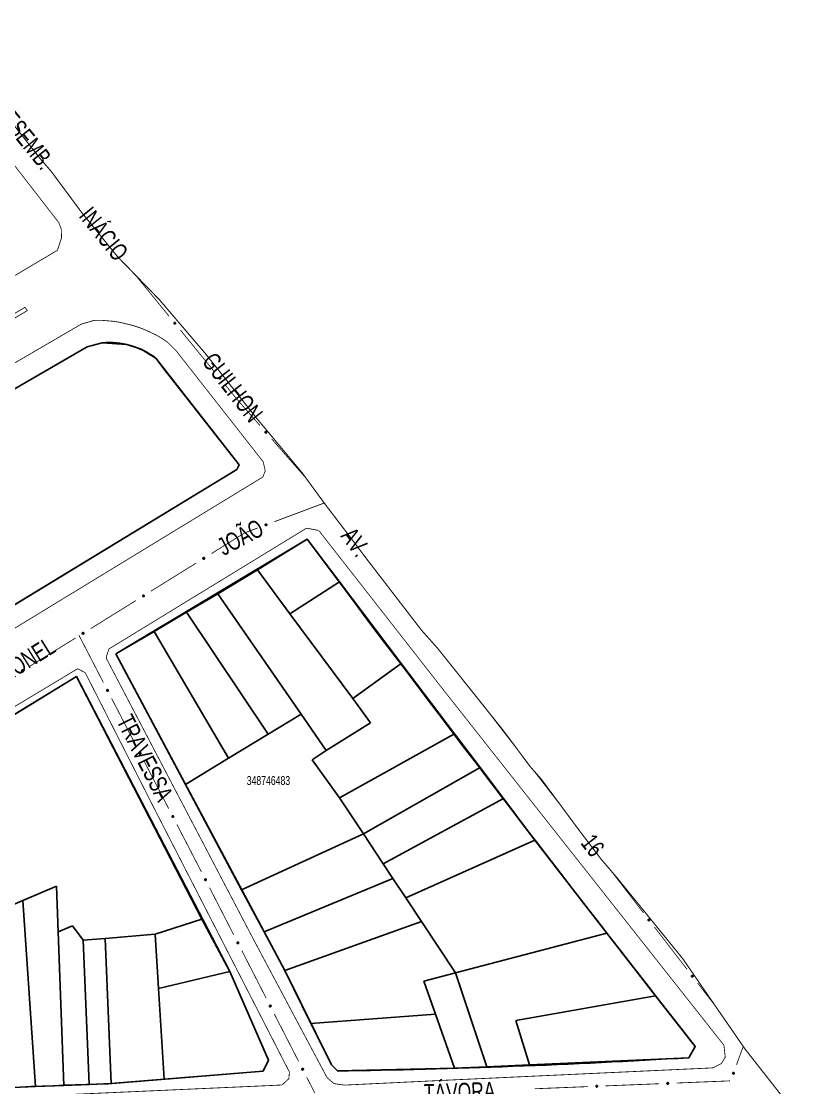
# Model space of a CAD drawing. Extents: x 199219 to 200475, y 4837288 to 4839440.
# Drawn here: x 199837 to 200011.4, y 4838869.8 to 4839110 of the extents above; entities that cross this region are included whole.
import ezdxf

# ---------------------------------------------------------------- set-up
doc = ezdxf.new("R2010")
doc.units = 0
doc.header["$LTSCALE"] = 3
doc.header["$MEASUREMENT"] = 0
for name, color, linetype in [('CD_MALHA_LOTES', 40, 'CONTINUOUS'), ('CD_TXT_QUADRA', 7, 'CONTINUOUS'), ('LM-LIM-SETOR-FISCAL', 7, 'CONTINUOUS'), ('RU-QUADRAS', 210, 'CONTINUOUS'), ('SV-EIXO-RUA-PAV', 20, 'CONTINUOUS'), ('SV-RUA-PAVIM-S-GUIA-C-GUIA', 7, 'CONTINUOUS'), ('SV-TXT-RUA-PAV-S-GUIA-C-GUIA', 7, 'CONTINUOUS')]:
    doc.layers.add(name, color=color, linetype=linetype)
doc.styles.add('ARIAL', font='ARIAL.TTF')
doc.linetypes.add('Limite', pattern='A,20,-3,[130,ltypeshp.shx,S=6.35,R=0,X=0,Y=0],-3,20', length=46)

msp = doc.modelspace()

# ---------------------------------------------------------------- linework, layer by layer
at = {"layer": 'CD_MALHA_LOTES'}
for p, q in [((199851.79, 4839036.69), (199855.19, 4839037.61)), ((199855.19, 4839037.61), (199860.77, 4839037.19)), ((199789.3, 4839000.5), (199851.79, 4839036.69)), ((199860.77, 4839037.19), (199863.99, 4839036.14)), ((199863.99, 4839036.14), (199867.27, 4839034.15)), ((199867.27, 4839034.15), (199869.43, 4839031.37)), ((199869.43, 4839031.37), (199886.06, 4839010.08)), ((199885.56, 4839009.07), (199809.97, 4838963.05)), ((199886.06, 4839010.08), (199885.56, 4839009.07)), ((199890.18, 4838986.47), (199901.38, 4838993.32)), ((199901.38, 4838993.32), (199908.63, 4838983.75)), ((199881.28, 4838981.03), (199890.18, 4838986.47)), ((199897.51, 4838976.54), (199890.18, 4838986.47)), ((199897.51, 4838976.54), (199908.63, 4838983.75)), ((199908.63, 4838983.75), (199922.55, 4838965.37)), ((199874.22, 4838976.88), (199881.28, 4838981.03)), ((199899.99, 4838953.95), (199881.28, 4838981.03)), ((199866.9, 4838972.57), (199874.22, 4838976.88)), ((199892.59, 4838949.44), (199874.22, 4838976.88)), ((199911.64, 4838957.43), (199897.51, 4838976.54)), ((199866.9, 4838972.57), (199858.29, 4838967.5)), ((199883.64, 4838943.98), (199866.9, 4838972.57)), ((199858.29, 4838967.5), (199873.96, 4838938.07)), ((199911.64, 4838957.43), (199922.55, 4838965.37)), ((199922.55, 4838965.37), (199934.56, 4838949.5)), ((199814.97, 4838941.31), (199849.42, 4838962.43)), ((199849.42, 4838962.43), (199877.64, 4838907.77)), ((199915.65, 4838952), (199911.64, 4838957.43)), ((199899.99, 4838953.95), (199892.59, 4838949.44)), ((199905.66, 4838945.74), (199899.99, 4838953.95)), ((199905.66, 4838945.74), (199915.65, 4838952)), ((199883.64, 4838943.98), (199892.59, 4838949.44)), ((199908.66, 4838935.09), (199934.56, 4838949.5)), ((199934.56, 4838949.5), (199940.32, 4838941.9)), ((199873.96, 4838938.07), (199883.64, 4838943.98)), ((199902.48, 4838943.65), (199905.66, 4838945.74)), ((199908.66, 4838935.09), (199902.48, 4838943.65)), ((199914.06, 4838926.93), (199940.32, 4838941.9)), ((199940.32, 4838941.9), (199945.57, 4838934.96)), ((199886.59, 4838914.34), (199873.96, 4838938.07)), ((199914.06, 4838926.93), (199908.66, 4838935.09)), ((199918.53, 4838920.18), (199945.57, 4838934.96)), ((199945.57, 4838934.96), (199952.69, 4838925.56)), ((199886.59, 4838914.34), (199914.06, 4838926.93)), ((199918.53, 4838920.18), (199914.06, 4838926.93)), ((199923.58, 4838912.55), (199952.69, 4838925.56)), ((199952.69, 4838925.56), (199968.89, 4838904.6)), ((199920.7, 4838916.9), (199918.53, 4838920.18)), ((199837.34, 4838911.93), (199844.89, 4838915.19)), ((199844.89, 4838915.19), (199845.28, 4838904.91)), ((199891.66, 4838904.88), (199920.7, 4838916.9)), ((199923.58, 4838912.55), (199920.7, 4838916.9)), ((199891.66, 4838904.88), (199886.59, 4838914.34)), ((199927.12, 4838907.19), (199923.58, 4838912.55)), ((199832.61, 4838909.89), (199837.34, 4838911.93)), ((199840.18, 4838870.01), (199837.34, 4838911.93)), ((199867.14, 4838904.34), (199877.64, 4838907.77)), ((199877.64, 4838907.77), (199883.99, 4838895.96)), ((199845.28, 4838904.91), (199848.56, 4838906.23)), ((199848.56, 4838906.23), (199850.96, 4838903)), ((199896.35, 4838896.15), (199927.12, 4838907.19)), ((199934.76, 4838895.65), (199927.12, 4838907.19)), ((199846.58, 4838870.27), (199845.28, 4838904.91)), ((199850.96, 4838903), (199855.91, 4838903.41)), ((199852.27, 4838870.5), (199850.96, 4838903)), ((199855.91, 4838903.41), (199867.14, 4838904.34)), ((199857.21, 4838870.73), (199855.91, 4838903.41)), ((199867.91, 4838892.1), (199867.14, 4838904.34)), ((199896.35, 4838896.15), (199891.66, 4838904.88)), ((199934.76, 4838895.65), (199968.89, 4838904.6)), ((199968.89, 4838904.6), (199979.83, 4838890.48)), ((199867.91, 4838892.1), (199883.99, 4838895.96)), ((199883.99, 4838895.96), (199892.65, 4838875.98)), ((199902.21, 4838884.27), (199896.35, 4838896.15)), ((199927.69, 4838893.79), (199934.76, 4838895.65)), ((199930.3, 4838886.31), (199927.69, 4838893.79)), ((199941.87, 4838874.47), (199934.76, 4838895.65)), ((199869.2, 4838871.71), (199867.91, 4838892.1)), ((199948.39, 4838884.91), (199979.83, 4838890.48)), ((199979.83, 4838890.48), (199988.78, 4838879.09)), ((199902.21, 4838884.27), (199930.3, 4838886.31)), ((199934.54, 4838874.14), (199930.3, 4838886.31)), ((199906.83, 4838874.9), (199902.21, 4838884.27)), ((199951.42, 4838874.9), (199948.39, 4838884.91)), ((199988.78, 4838879.09), (199987.34, 4838876.53)), ((199987.34, 4838876.53), (199951.42, 4838874.9)), ((199892.65, 4838875.98), (199891.44, 4838873.53)), ((199908.18, 4838873.54), (199906.83, 4838874.9)), ((199934.54, 4838874.14), (199908.18, 4838873.54)), ((199941.87, 4838874.47), (199934.54, 4838874.14)), ((199951.42, 4838874.9), (199941.87, 4838874.47)), ((199869.2, 4838871.71), (199857.21, 4838870.73)), ((199891.44, 4838873.53), (199869.2, 4838871.71)), ((199840.18, 4838870.01), (199828.47, 4838869.53)), ((199846.58, 4838870.27), (199840.18, 4838870.01)), ((199852.27, 4838870.5), (199846.58, 4838870.27)), ((199857.21, 4838870.73), (199852.27, 4838870.5))]:
    msp.add_line(p, q, dxfattribs=at)
at = {"layer": 'LM-LIM-SETOR-FISCAL', "linetype": 'Limite', "ltscale": 0.1, "const_width": 0.25}
msp.add_lwpolyline([(199830.37, 4839092.95), (199841.09, 4839079.26), (199843.77, 4839076.14), (199850.61, 4839066.91), (199858.64, 4839057.02), (199868.17, 4839047.2), (199878.58, 4839035), (199889.89, 4839020.71), (199900.32, 4839008.19), (199905.14, 4839001.59), (199910.8, 4838994.15), (199914.96, 4838988.65), (199927.16, 4838972.8), (199930.74, 4838968.78), (199945.54, 4838950.26), (199951.64, 4838942.08), (199954.17, 4838939.2), (199962.95, 4838927.34), (199967.71, 4838921.1), (199971.28, 4838916.93), (199986.01, 4838898.78), (200000, 4838878.49), (200011.28, 4838864.11)], dxfattribs=at)
at = {"layer": 'RU-QUADRAS', "color": 6, "linetype": 'Continuous'}
for points in [[(199788.24, 4838995.58, -0.1586950902), (199789.3, 4839000.5), (199851.79, 4839036.69), (199855.19, 4839037.61, -0.1831795091), (199867.27, 4839034.15), (199886.06, 4839010.08), (199885.56, 4839009.07), (199809.97, 4838963.05, -0.1956113396), (199806.82, 4838964.57)], [(199858.29, 4838967.5), (199901.38, 4838993.32, 0.0061073275), (199988.78, 4838879.09), (199987.34, 4838876.53, -0.0112386951), (199908.18, 4838873.54), (199906.83, 4838874.9), (199896.35, 4838896.15)], [(199756.48, 4838902.47), (199797.92, 4838930.86), (199849.42, 4838962.43), (199883.99, 4838895.96), (199892.65, 4838875.98), (199891.44, 4838873.53), (199856.57, 4838870.68, 0.0083732469), (199777.4, 4838866.65), (199773.06, 4838879.8)]]:
    msp.add_lwpolyline(points, format="xyb", close=True, dxfattribs=at)
at = {"layer": 'SV-EIXO-RUA-PAV', "const_width": 0.18}
for points in [[(199862.707395, 4839052.828833), (199870.299097, 4839043.5355)], [(199872.829665, 4839040.437722), (199880.421368, 4839031.144388)], [(199882.951935, 4839028.04661), (199884.849861, 4839025.723276)], [(199884.849861, 4839025.723276), (199885.31, 4839025.16)], [(199885.31, 4839025.16), (199890.753412, 4839018.930526)], [(199893.385409, 4839015.918452), (199900.623402, 4839007.635249)], [(199900.623402, 4839007.635249), (199901.242838, 4839006.926362)], [(199905.219738, 4839001.485185), (199893.98333, 4838997.272926)], [(199887.36, 4838994.79), (199879.779813, 4838990.075724)], [(199887.428758, 4838994.815775), (199887.36, 4838994.79)], [(199890.23786, 4838995.86884), (199887.428758, 4838994.815775)], [(199876.383127, 4838987.963254), (199866.193071, 4838981.625845)], [(199862.796385, 4838979.513376), (199852.606329, 4838973.175967)], [(199849.204671, 4838971.071528), (199838.989538, 4838964.77462)], [(199849.97, 4838971.7), (199855.486783, 4838961.043307)], [(199857.325711, 4838957.491076), (199862.842494, 4838946.834383)], [(199940.929213, 4838956.029714), (199948.272288, 4838946.538705)], [(199864.681422, 4838943.282152), (199870.198205, 4838932.625459)], [(199952.326877, 4838941.298101), (199955.386491, 4838937.343513)], [(199955.386491, 4838937.343513), (199955.66, 4838936.99)], [(199955.66, 4838936.99), (199959.051716, 4838932.593132)], [(199959.051716, 4838932.593132), (199959.284244, 4838932.291694)], [(199872.037132, 4838929.073228), (199877.094184, 4838919.304593)], [(199877.094184, 4838919.304593), (199877.49, 4838918.54)], [(199877.49, 4838918.54), (199877.553419, 4838918.416279)], [(199969.806243, 4838918.651447), (199977.135677, 4838909.1499)], [(199879.378049, 4838914.856684), (199884.851942, 4838904.177896)], [(199979.578821, 4838905.982717), (199986.908254, 4838896.481169)], [(199886.676573, 4838900.6183), (199892.150466, 4838889.939513)], [(199989.351399, 4838893.313987), (199993.016115, 4838888.563213)], [(199993.016115, 4838888.563213), (199993.37766, 4838888.094523)], [(199893.975096, 4838886.379917), (199899.448989, 4838875.70113)], [(199999.443237, 4838878.662608), (199999.594505, 4838879.078098)], [(199998.074819, 4838874.90396), (199999.443237, 4838878.662608)], [(199901.27362, 4838872.141534), (199903.098251, 4838868.581938)], [(199952.620223, 4838869.533567), (199964.610411, 4838870.018726)], [(199968.607141, 4838870.180446), (199980.597329, 4838870.665606)], [(199984.594059, 4838870.827326), (199996.584247, 4838871.312486)]]:
    msp.add_lwpolyline(points, dxfattribs=at)
at = {"layer": 'SV-EIXO-RUA-PAV'}
for points in [[(199871.558734, 4839042.167525), (199871.607461, 4839042.163311), (199871.648477, 4839042.149725), (199871.679425, 4839042.128547), (199871.701894, 4839042.102703), (199871.721902, 4839042.073673), (199871.735618, 4839042.039954), (199871.74255, 4839041.999159), (199871.738666, 4839041.95025), (199871.721987, 4839041.909147), (199871.702849, 4839041.877695), (199871.677248, 4839041.852714), (199871.648721, 4839041.83375), (199871.613225, 4839041.820661), (199871.571814, 4839041.814039), (199871.522729, 4839041.819135), (199871.482609, 4839041.83273), (199871.453212, 4839041.854), (199871.428261, 4839041.879896), (199871.40819, 4839041.909778), (199871.394917, 4839041.942954), (199871.388325, 4839041.984661), (199871.393997, 4839042.033041), (199871.407099, 4839042.073211), (199871.42795, 4839042.102899), (199871.453998, 4839042.126889), (199871.482871, 4839042.147311), (199871.516192, 4839042.162509), (199871.558734, 4839042.167525)], [(199881.681004, 4839029.776413), (199881.729731, 4839029.772199), (199881.770747, 4839029.758613), (199881.801695, 4839029.737436), (199881.824164, 4839029.711591), (199881.844172, 4839029.682561), (199881.857888, 4839029.648843), (199881.86482, 4839029.608047), (199881.860936, 4839029.559138), (199881.844257, 4839029.518035), (199881.825119, 4839029.486583), (199881.799518, 4839029.461603), (199881.770991, 4839029.442638), (199881.735495, 4839029.429549), (199881.694084, 4839029.422927), (199881.644999, 4839029.428023), (199881.604879, 4839029.441618), (199881.575482, 4839029.462888), (199881.550531, 4839029.488784), (199881.53046, 4839029.518666), (199881.517187, 4839029.551842), (199881.510595, 4839029.593549), (199881.516267, 4839029.64193), (199881.529369, 4839029.682099), (199881.55022, 4839029.711787), (199881.576268, 4839029.735777), (199881.605141, 4839029.756199), (199881.638462, 4839029.771397), (199881.681004, 4839029.776413)], [(199892.057761, 4839017.605116), (199892.106601, 4839017.602522), (199892.148046, 4839017.590305), (199892.17968, 4839017.570167), (199892.202994, 4839017.545082), (199892.223955, 4839017.516732), (199892.238782, 4839017.483488), (199892.247065, 4839017.442944), (199892.244806, 4839017.393933), (199892.229501, 4839017.3523), (199892.211417, 4839017.32023), (199892.186659, 4839017.294413), (199892.158778, 4839017.274512), (199892.123736, 4839017.260253), (199892.082567, 4839017.25226), (199892.03334, 4839017.255724), (199891.992791, 4839017.267979), (199891.962704, 4839017.288262), (199891.936908, 4839017.313315), (199891.915855, 4839017.342514), (199891.901489, 4839017.375232), (199891.893516, 4839017.416697), (199891.897578, 4839017.465239), (199891.90934, 4839017.505821), (199891.929195, 4839017.536185), (199891.954432, 4839017.561026), (199891.982611, 4839017.582396), (199892.015409, 4839017.598691), (199892.057761, 4839017.605116)], [(199892.283773, 4838996.518242), (199892.264163, 4838996.473438), (199892.238147, 4838996.43894), (199892.208167, 4838996.416413), (199892.176483, 4838996.403414), (199892.142572, 4838996.393767), (199892.106236, 4838996.391583), (199892.065371, 4838996.398093), (199892.020288, 4838996.417449), (199891.9867, 4838996.446423), (199891.963042, 4838996.474634), (199891.947586, 4838996.506891), (199891.938765, 4838996.539991), (199891.937745, 4838996.577809), (199891.944747, 4838996.619158), (199891.965307, 4838996.66402), (199891.991045, 4838996.697666), (199892.020615, 4838996.718693), (199892.053143, 4838996.734027), (199892.087882, 4838996.743461), (199892.123562, 4838996.745399), (199892.165181, 4838996.738275), (199892.209191, 4838996.717395), (199892.243041, 4838996.692108), (199892.264479, 4838996.662841), (199892.278854, 4838996.630477), (199892.288943, 4838996.596582), (199892.292659, 4838996.560148), (199892.283773, 4838996.518242)], [(199878.261615, 4838989.001892), (199878.251188, 4838988.954108), (199878.232455, 4838988.915172), (199878.207484, 4838988.887195), (199878.178971, 4838988.868226), (199878.147616, 4838988.852105), (199878.112417, 4838988.842826), (199878.071069, 4838988.841181), (199878.023062, 4838988.851305), (199877.984437, 4838988.873116), (199877.955698, 4838988.89613), (199877.934207, 4838988.924722), (199877.919056, 4838988.955445), (199877.910627, 4838988.992326), (199877.90937, 4838989.034245), (199877.920718, 4838989.082272), (199877.939345, 4838989.120317), (199877.964208, 4838989.146744), (199877.99309, 4838989.168168), (199878.025299, 4838989.184243), (199878.059903, 4838989.193152), (199878.102111, 4838989.194342), (199878.149365, 4838989.182513), (199878.187523, 4838989.164369), (199878.214292, 4838989.139883), (199878.234744, 4838989.110973), (199878.251296, 4838989.079721), (199878.262096, 4838989.044726), (199878.261615, 4838989.001892)], [(199864.674873, 4838980.552014), (199864.664446, 4838980.50423), (199864.645713, 4838980.465294), (199864.620742, 4838980.437316), (199864.592229, 4838980.418347), (199864.560874, 4838980.402226), (199864.525675, 4838980.392948), (199864.484327, 4838980.391303), (199864.43632, 4838980.401427), (199864.397695, 4838980.423238), (199864.368956, 4838980.446252), (199864.347465, 4838980.474844), (199864.332314, 4838980.505567), (199864.323885, 4838980.542448), (199864.322628, 4838980.584367), (199864.333976, 4838980.632394), (199864.352603, 4838980.670439), (199864.377466, 4838980.696866), (199864.406348, 4838980.71829), (199864.438557, 4838980.734365), (199864.473161, 4838980.743274), (199864.515369, 4838980.744464), (199864.562623, 4838980.732635), (199864.600781, 4838980.71449), (199864.62755, 4838980.690004), (199864.648002, 4838980.661095), (199864.664553, 4838980.629843), (199864.675354, 4838980.594848), (199864.674873, 4838980.552014)], [(199851.087267, 4838972.1027), (199851.07665, 4838972.054958), (199851.057763, 4838972.016097), (199851.032681, 4838971.988219), (199851.004093, 4838971.969363), (199850.972674, 4838971.953367), (199850.937439, 4838971.944228), (199850.896085, 4838971.942748), (199850.848118, 4838971.953062), (199850.80958, 4838971.975026), (199850.780933, 4838971.998154), (199850.759555, 4838972.026832), (199850.744527, 4838972.057614), (199850.736244, 4838972.094529), (199850.735153, 4838972.136452), (199850.746692, 4838972.184433), (199850.765469, 4838972.222404), (199850.790438, 4838972.248732), (199850.819404, 4838972.270042), (199850.851677, 4838972.285988), (199850.886316, 4838972.29476), (199850.928528, 4838972.295782), (199850.975735, 4838972.283766), (199851.01382, 4838972.26547), (199851.040492, 4838972.240878), (199851.060829, 4838972.211888), (199851.077257, 4838972.18057), (199851.087918, 4838972.145533), (199851.087267, 4838972.1027)], [(199837.467089, 4838963.706823), (199837.456472, 4838963.659081), (199837.437585, 4838963.62022), (199837.412503, 4838963.592342), (199837.383916, 4838963.573486), (199837.352496, 4838963.55749), (199837.317261, 4838963.548351), (199837.275907, 4838963.54687), (199837.22794, 4838963.557184), (199837.189402, 4838963.579149), (199837.160755, 4838963.602277), (199837.139377, 4838963.630954), (199837.124349, 4838963.661737), (199837.116067, 4838963.698651), (199837.114975, 4838963.740574), (199837.126514, 4838963.788556), (199837.145292, 4838963.826527), (199837.17026, 4838963.852855), (199837.199227, 4838963.874164), (199837.231499, 4838963.890111), (199837.266138, 4838963.898882), (199837.30835, 4838963.899905), (199837.355557, 4838963.887889), (199837.393643, 4838963.869593), (199837.420314, 4838963.845001), (199837.440652, 4838963.816011), (199837.457079, 4838963.784692), (199837.46774, 4838963.749655), (199837.467089, 4838963.706823)], [(199856.43795, 4838959.445396), (199856.484767, 4838959.431245), (199856.522109, 4838959.409509), (199856.548037, 4838959.382416), (199856.564706, 4838959.352501), (199856.578313, 4838959.319975), (199856.584796, 4838959.284156), (199856.583185, 4838959.242806), (199856.569319, 4838959.195744), (199856.544539, 4838959.158953), (199856.519337, 4838959.132112), (199856.489144, 4838959.112935), (199856.457325, 4838959.100246), (199856.419896, 4838959.094743), (199856.378008, 4838959.096784), (199856.331022, 4838959.111872), (199856.294558, 4838959.133432), (199856.270168, 4838959.160296), (199856.25108, 4838959.190772), (199856.237587, 4838959.224145), (199856.231426, 4838959.259343), (199856.233557, 4838959.301513), (199856.249064, 4838959.347691), (199856.270152, 4838959.384305), (199856.296666, 4838959.409066), (199856.327094, 4838959.427183), (199856.359551, 4838959.441226), (199856.395286, 4838959.449242), (199856.43795, 4838959.445396)], [(199863.793661, 4838945.236472), (199863.840478, 4838945.222321), (199863.87782, 4838945.200585), (199863.903748, 4838945.173492), (199863.920417, 4838945.143577), (199863.934023, 4838945.111051), (199863.940506, 4838945.075232), (199863.938896, 4838945.033882), (199863.92503, 4838944.98682), (199863.90025, 4838944.950029), (199863.875048, 4838944.923188), (199863.844855, 4838944.904011), (199863.813036, 4838944.891322), (199863.775606, 4838944.885819), (199863.733719, 4838944.88786), (199863.686733, 4838944.902948), (199863.650269, 4838944.924508), (199863.625879, 4838944.951372), (199863.606791, 4838944.981848), (199863.593298, 4838945.015221), (199863.587137, 4838945.050419), (199863.589268, 4838945.092589), (199863.604775, 4838945.138767), (199863.625863, 4838945.175381), (199863.652377, 4838945.200142), (199863.682805, 4838945.218259), (199863.715262, 4838945.232302), (199863.750997, 4838945.240318), (199863.793661, 4838945.236472)], [(199871.149372, 4838931.027548), (199871.196188, 4838931.013397), (199871.233531, 4838930.991661), (199871.259459, 4838930.964568), (199871.276128, 4838930.934653), (199871.289734, 4838930.902127), (199871.296217, 4838930.866308), (199871.294607, 4838930.824959), (199871.280741, 4838930.777896), (199871.255961, 4838930.741105), (199871.230759, 4838930.714264), (199871.200566, 4838930.695087), (199871.168747, 4838930.682398), (199871.131317, 4838930.676895), (199871.08943, 4838930.678936), (199871.042444, 4838930.694024), (199871.00598, 4838930.715584), (199870.981589, 4838930.742448), (199870.962502, 4838930.772925), (199870.949009, 4838930.806297), (199870.942848, 4838930.841495), (199870.944979, 4838930.883665), (199870.960485, 4838930.929843), (199870.981574, 4838930.966457), (199871.008088, 4838930.991218), (199871.038515, 4838931.009335), (199871.070972, 4838931.023378), (199871.106708, 4838931.031394), (199871.149372, 4838931.027548)], [(199878.498154, 4838916.814557), (199878.544913, 4838916.800217), (199878.582168, 4838916.778332), (199878.607987, 4838916.751135), (199878.624535, 4838916.721153), (199878.638011, 4838916.688573), (199878.64435, 4838916.652728), (199878.642573, 4838916.611385), (199878.628518, 4838916.564378), (199878.60359, 4838916.527688), (199878.57828, 4838916.500949), (199878.54801, 4838916.481892), (199878.516141, 4838916.469332), (199878.478689, 4838916.463979), (199878.43681, 4838916.466189), (199878.389885, 4838916.481466), (199878.353509, 4838916.503172), (199878.329226, 4838916.530134), (199878.310261, 4838916.560687), (199878.296903, 4838916.594113), (199878.290883, 4838916.629336), (199878.293184, 4838916.671497), (199878.308876, 4838916.717612), (199878.330111, 4838916.754141), (199878.356725, 4838916.778796), (199878.387225, 4838916.796789), (199878.419738, 4838916.810702), (199878.455505, 4838916.818575), (199878.498154, 4838916.814557)], [(199978.356652, 4838907.74731), (199978.405242, 4838907.741737), (199978.445863, 4838907.727013), (199978.476209, 4838907.70498), (199978.497947, 4838907.678518), (199978.517138, 4838907.648941), (199978.529907, 4838907.614853), (199978.535699, 4838907.57388), (199978.530451, 4838907.525098), (199978.512632, 4838907.484477), (199978.492623, 4838907.453571), (199978.466335, 4838907.429315), (199978.437291, 4838907.411153), (199978.401443, 4838907.399061), (199978.359864, 4838907.393597), (199978.310939, 4838907.40006), (199978.271215, 4838907.414769), (199978.242423, 4838907.436851), (199978.218204, 4838907.463433), (199978.198974, 4838907.493863), (199978.186632, 4838907.527397), (199978.181207, 4838907.569272), (199978.188226, 4838907.617475), (199978.202444, 4838907.657264), (199978.224116, 4838907.686358), (199978.250823, 4838907.709612), (199978.280254, 4838907.729221), (199978.313986, 4838907.743483), (199978.356652, 4838907.74731)], [(199885.796677, 4838902.576174), (199885.843436, 4838902.561834), (199885.880691, 4838902.539949), (199885.90651, 4838902.512752), (199885.923059, 4838902.48277), (199885.936534, 4838902.450189), (199885.942873, 4838902.414344), (199885.941096, 4838902.373002), (199885.927041, 4838902.325995), (199885.902113, 4838902.289304), (199885.876804, 4838902.262565), (199885.846534, 4838902.243509), (199885.814664, 4838902.230949), (199885.777213, 4838902.225596), (199885.735334, 4838902.227806), (199885.688409, 4838902.243082), (199885.652032, 4838902.264789), (199885.62775, 4838902.291751), (199885.608785, 4838902.322304), (199885.595426, 4838902.35573), (199885.589406, 4838902.390952), (199885.591707, 4838902.433114), (199885.607399, 4838902.479229), (199885.628634, 4838902.515758), (199885.655248, 4838902.540412), (199885.685748, 4838902.558406), (199885.718262, 4838902.572319), (199885.754029, 4838902.580191), (199885.796677, 4838902.576174)], [(199988.12923, 4838895.078579), (199988.17782, 4838895.073007), (199988.218441, 4838895.058282), (199988.248786, 4838895.03625), (199988.270525, 4838895.009788), (199988.289716, 4838894.980211), (199988.302485, 4838894.946123), (199988.308276, 4838894.90515), (199988.303029, 4838894.856368), (199988.28521, 4838894.815747), (199988.265201, 4838894.784841), (199988.238913, 4838894.760585), (199988.209869, 4838894.742423), (199988.174021, 4838894.73033), (199988.132441, 4838894.724866), (199988.083517, 4838894.73133), (199988.043792, 4838894.746039), (199988.015, 4838894.768121), (199987.990782, 4838894.794703), (199987.971552, 4838894.825133), (199987.95921, 4838894.858667), (199987.953784, 4838894.900542), (199987.960804, 4838894.948745), (199987.975022, 4838894.988533), (199987.996694, 4838895.017628), (199988.023401, 4838895.040882), (199988.052832, 4838895.06049), (199988.086564, 4838895.074753), (199988.12923, 4838895.078579)], [(199893.095201, 4838888.33779), (199893.14196, 4838888.323451), (199893.179215, 4838888.301566), (199893.205033, 4838888.274369), (199893.221582, 4838888.244386), (199893.235058, 4838888.211806), (199893.241396, 4838888.175961), (199893.239619, 4838888.134619), (199893.225565, 4838888.087612), (199893.200637, 4838888.050921), (199893.175327, 4838888.024182), (199893.145057, 4838888.005126), (199893.113188, 4838887.992566), (199893.075736, 4838887.987213), (199893.033857, 4838887.989422), (199892.986932, 4838888.004699), (199892.950555, 4838888.026406), (199892.926273, 4838888.053368), (199892.907308, 4838888.08392), (199892.893949, 4838888.117347), (199892.88793, 4838888.152569), (199892.890231, 4838888.194731), (199892.905923, 4838888.240846), (199892.927158, 4838888.277375), (199892.953772, 4838888.302029), (199892.984272, 4838888.320023), (199893.016785, 4838888.333936), (199893.052552, 4838888.341808), (199893.095201, 4838888.33779)], [(199900.393724, 4838874.099407), (199900.440483, 4838874.085068), (199900.477738, 4838874.063183), (199900.503557, 4838874.035986), (199900.520106, 4838874.006003), (199900.533581, 4838873.973423), (199900.53992, 4838873.937578), (199900.538143, 4838873.896236), (199900.524088, 4838873.849229), (199900.49916, 4838873.812538), (199900.473851, 4838873.785799), (199900.443581, 4838873.766743), (199900.411711, 4838873.754183), (199900.37426, 4838873.748829), (199900.332381, 4838873.751039), (199900.285456, 4838873.766316), (199900.249079, 4838873.788022), (199900.224797, 4838873.814984), (199900.205832, 4838873.845537), (199900.192473, 4838873.878964), (199900.186453, 4838873.914186), (199900.188754, 4838873.956348), (199900.204446, 4838874.002463), (199900.225681, 4838874.038991), (199900.252295, 4838874.063646), (199900.282795, 4838874.08164), (199900.315308, 4838874.095553), (199900.351076, 4838874.103425), (199900.393724, 4838874.099407)], [(199997.238018, 4838872.927284), (199997.216726, 4838872.971315), (199997.207431, 4838873.013511), (199997.209808, 4838873.050936), (199997.220531, 4838873.08346), (199997.23525, 4838873.115498), (199997.257215, 4838873.144525), (199997.288731, 4838873.171341), (199997.33275, 4838873.193009), (199997.376601, 4838873.199691), (199997.413417, 4838873.199324), (199997.447975, 4838873.190094), (199997.478858, 4838873.175275), (199997.508255, 4838873.151461), (199997.535119, 4838873.119258), (199997.555837, 4838873.074468), (199997.564666, 4838873.033037), (199997.561416, 4838872.996899), (199997.551918, 4838872.962215), (199997.5365, 4838872.929687), (199997.514774, 4838872.901318), (199997.482301, 4838872.874329), (199997.437822, 4838872.854467), (199997.396601, 4838872.845189), (199997.360426, 4838872.84793), (199997.326491, 4838872.85805), (199997.294178, 4838872.872421), (199997.26408, 4838872.893287), (199997.238018, 4838872.927284)], [(199966.460762, 4838870.203768), (199966.493407, 4838870.240188), (199966.52891, 4838870.264813), (199966.564433, 4838870.276829), (199966.598593, 4838870.279262), (199966.63382, 4838870.277815), (199966.669015, 4838870.268521), (199966.705792, 4838870.249552), (199966.742555, 4838870.217062), (199966.765391, 4838870.179034), (199966.779035, 4838870.144838), (199966.783623, 4838870.109364), (199966.781644, 4838870.075166), (199966.77078, 4838870.038927), (199966.751194, 4838870.001845), (199966.717629, 4838869.965668), (199966.682657, 4838869.941765), (199966.647992, 4838869.931045), (199966.6123, 4838869.926658), (199966.576353, 4838869.928566), (199966.541858, 4838869.937889), (199966.504558, 4838869.957677), (199966.46929, 4838869.991279), (199966.445051, 4838870.025887), (199966.433847, 4838870.060393), (199966.43032, 4838870.095629), (199966.431341, 4838870.130979), (199966.439212, 4838870.166746), (199966.460762, 4838870.203768)], [(199982.44768, 4838870.850648), (199982.480325, 4838870.887068), (199982.515828, 4838870.911693), (199982.551351, 4838870.923709), (199982.585511, 4838870.926142), (199982.620738, 4838870.924695), (199982.655933, 4838870.915401), (199982.69271, 4838870.896432), (199982.729473, 4838870.863942), (199982.752309, 4838870.825914), (199982.765953, 4838870.791718), (199982.770541, 4838870.756244), (199982.768562, 4838870.722046), (199982.757698, 4838870.685807), (199982.738112, 4838870.648725), (199982.704547, 4838870.612548), (199982.669575, 4838870.588645), (199982.63491, 4838870.577925), (199982.599218, 4838870.573538), (199982.563271, 4838870.575446), (199982.528776, 4838870.584769), (199982.491476, 4838870.604557), (199982.456208, 4838870.638159), (199982.431969, 4838870.672767), (199982.420765, 4838870.707273), (199982.417238, 4838870.742509), (199982.418259, 4838870.777859), (199982.42613, 4838870.813626), (199982.44768, 4838870.850648)]]:
    msp.add_lwpolyline(points, close=True, dxfattribs=at)
for points in [[(199871.388325, 4839041.984661), (199871.571814, 4839041.814039)], [(199871.393997, 4839042.033041), (199871.613225, 4839041.820661)], [(199871.394775, 4839042.006845), (199871.590198, 4839041.819384)], [(199871.394917, 4839041.942954), (199871.522729, 4839041.819135)], [(199871.396948, 4839041.961048), (199871.542004, 4839041.822301)], [(199871.401145, 4839042.050812), (199871.627169, 4839041.830204)], [(199871.404791, 4839041.923407), (199871.498231, 4839041.830592)], [(199871.407099, 4839042.073211), (199871.648721, 4839041.83375)], [(199871.40819, 4839041.909778), (199871.482609, 4839041.83273)], [(199871.419125, 4839042.08488), (199871.660687, 4839041.845252)], [(199871.42795, 4839042.102899), (199871.677248, 4839041.852714)], [(199871.442284, 4839042.112609), (199871.686912, 4839041.864913)], [(199871.453998, 4839042.126889), (199871.702849, 4839041.877695)], [(199871.471679, 4839042.13486), (199871.710652, 4839041.898402)], [(199871.482871, 4839042.147311), (199871.721987, 4839041.909147)], [(199871.502414, 4839042.151158), (199871.727768, 4839041.933527)], [(199871.516192, 4839042.162509), (199871.738666, 4839041.95025)], [(199871.536602, 4839042.163228), (199871.736922, 4839041.976243)], [(199871.558734, 4839042.167525), (199871.74255, 4839041.999159)], [(199871.585183, 4839042.164151), (199871.734079, 4839042.025017)], [(199871.607461, 4839042.163311), (199871.735618, 4839042.039954)], [(199871.630876, 4839042.155667), (199871.722395, 4839042.063045)], [(199871.648477, 4839042.149725), (199871.721902, 4839042.073673)], [(199881.510595, 4839029.593549), (199881.694084, 4839029.422927)], [(199881.516267, 4839029.64193), (199881.735495, 4839029.429549)], [(199881.517045, 4839029.615733), (199881.712468, 4839029.428272)], [(199881.517187, 4839029.551842), (199881.644999, 4839029.428023)], [(199881.519218, 4839029.569936), (199881.664274, 4839029.43119)], [(199881.523415, 4839029.6597), (199881.749439, 4839029.439093)], [(199881.527061, 4839029.532295), (199881.620501, 4839029.43948)], [(199881.529369, 4839029.682099), (199881.770991, 4839029.442638)], [(199881.53046, 4839029.518666), (199881.604879, 4839029.441618)], [(199881.541395, 4839029.693769), (199881.782957, 4839029.45414)], [(199881.55022, 4839029.711787), (199881.799518, 4839029.461603)], [(199881.564554, 4839029.721497), (199881.809182, 4839029.473801)], [(199881.576268, 4839029.735777), (199881.825119, 4839029.486583)], [(199881.593949, 4839029.743748), (199881.832922, 4839029.50729)], [(199881.605141, 4839029.756199), (199881.844257, 4839029.518035)], [(199881.624684, 4839029.760046), (199881.850038, 4839029.542415)], [(199881.638462, 4839029.771397), (199881.860936, 4839029.559138)], [(199881.658872, 4839029.772116), (199881.859192, 4839029.585132)], [(199881.681004, 4839029.776413), (199881.86482, 4839029.608047)], [(199881.707453, 4839029.773039), (199881.856349, 4839029.633906)], [(199881.729731, 4839029.772199), (199881.857888, 4839029.648843)], [(199881.753146, 4839029.764555), (199881.844665, 4839029.671934)], [(199881.770747, 4839029.758613), (199881.844172, 4839029.682561)], [(199891.893516, 4839017.416697), (199892.082567, 4839017.25226)], [(199891.897578, 4839017.465239), (199892.123736, 4839017.260253)], [(199891.899226, 4839017.439083), (199892.100763, 4839017.258212)], [(199891.901489, 4839017.375232), (199892.03334, 4839017.255724)], [(199891.902917, 4839017.393383), (199892.052499, 4839017.259528)], [(199891.904133, 4839017.483237), (199892.137355, 4839017.270254)], [(199891.90934, 4839017.505821), (199892.158778, 4839017.274512)], [(199891.912006, 4839017.356023), (199892.008475, 4839017.266361)], [(199891.915855, 4839017.342514), (199891.992791, 4839017.267979)], [(199891.920972, 4839017.517884), (199892.170355, 4839017.286405)], [(199891.929195, 4839017.536185), (199892.186659, 4839017.294413)], [(199891.943198, 4839017.546365), (199892.195913, 4839017.306926)], [(199891.954432, 4839017.561026), (199892.211417, 4839017.32023)], [(199891.971839, 4839017.56958), (199892.218528, 4839017.341184)], [(199891.982611, 4839017.582396), (199892.229501, 4839017.3523)], [(199892.002016, 4839017.586889), (199892.234469, 4839017.376858)], [(199892.015409, 4839017.598691), (199892.244806, 4839017.393933)], [(199892.035784, 4839017.600088), (199892.2422, 4839017.419855)], [(199892.057761, 4839017.605116), (199892.247065, 4839017.442944)], [(199892.084307, 4839017.602622), (199892.23774, 4839017.468508)], [(199892.106601, 4839017.602522), (199892.238782, 4839017.483488)], [(199892.130257, 4839017.59566), (199892.2248, 4839017.506127)], [(199892.148046, 4839017.590305), (199892.223955, 4839017.516732)], [(199892.209191, 4838996.717395), (199891.937745, 4838996.577809)], [(199892.243041, 4838996.692108), (199891.938765, 4838996.539991)], [(199892.223732, 4838996.704928), (199891.942316, 4838996.561543)], [(199892.184127, 4838996.725055), (199891.943917, 4838996.600032)], [(199892.165181, 4838996.738275), (199891.944747, 4838996.619158)], [(199892.25024, 4838996.676976), (199891.945825, 4838996.52497)], [(199892.264479, 4838996.662841), (199891.947586, 4838996.506891)], [(199892.269082, 4838996.646151), (199891.956043, 4838996.493826)], [(199892.14005, 4838996.737676), (199891.962128, 4838996.644747)], [(199892.278854, 4838996.630477), (199891.963042, 4838996.474634)], [(199892.123562, 4838996.745399), (199891.965307, 4838996.66402)], [(199892.280737, 4838996.611174), (199891.980155, 4838996.460605)], [(199892.101881, 4838996.742312), (199891.984012, 4838996.683553)], [(199892.288943, 4838996.596582), (199891.9867, 4838996.446423)], [(199892.087882, 4838996.743461), (199891.991045, 4838996.697666)], [(199892.286323, 4838996.576837), (199892.007941, 4838996.433133)], [(199892.292659, 4838996.560148), (199892.020288, 4838996.417449)], [(199892.286798, 4838996.540584), (199892.045469, 4838996.41077)], [(199892.283773, 4838996.518242), (199892.065371, 4838996.398093)], [(199892.2721, 4838996.494271), (199892.092581, 4838996.397829)], [(199892.264163, 4838996.473438), (199892.106236, 4838996.391583)], [(199892.249417, 4838996.453708), (199892.132347, 4838996.396706)], [(199892.238147, 4838996.43894), (199892.142572, 4838996.393767)], [(199878.102111, 4838989.194342), (199877.90937, 4838989.034245)], [(199878.149365, 4838989.182513), (199877.910627, 4838988.992326)], [(199878.123285, 4838989.185101), (199877.912314, 4838989.015328)], [(199878.166072, 4838989.173145), (199877.918304, 4838988.977274)], [(199878.187523, 4838989.164369), (199877.919056, 4838988.955445)], [(199878.059903, 4838989.193152), (199877.920718, 4838989.082272)], [(199878.077587, 4838989.188818), (199877.921386, 4838989.06275)], [(199878.197554, 4838989.150946), (199877.928929, 4838988.942104)], [(199878.214292, 4838989.139883), (199877.934207, 4838988.924722)], [(199878.039251, 4838989.185866), (199877.935221, 4838989.105098)], [(199878.025299, 4838989.184243), (199877.939345, 4838989.120317)], [(199878.222084, 4838989.124422), (199877.945066, 4838988.913574)], [(199878.234744, 4838989.110973), (199877.955698, 4838988.89613)], [(199878.240382, 4838989.092417), (199877.975234, 4838988.885736)], [(199878.251296, 4838989.079721), (199877.984437, 4838988.873116)], [(199878.252604, 4838989.059846), (199878.007875, 4838988.864257)], [(199878.262096, 4838989.044726), (199878.023062, 4838988.851305)], [(199878.260192, 4838989.024392), (199878.049065, 4838988.849702)], [(199878.261615, 4838989.001892), (199878.071069, 4838988.841181)], [(199878.254877, 4838988.976094), (199878.0978, 4838988.846267)], [(199878.251188, 4838988.954108), (199878.112417, 4838988.842826)], [(199878.240605, 4838988.931866), (199878.137013, 4838988.852978)], [(199878.232455, 4838988.915172), (199878.147616, 4838988.852105)], [(199864.515369, 4838980.744464), (199864.322628, 4838980.584367)], [(199864.562623, 4838980.732635), (199864.323885, 4838980.542448)], [(199864.536543, 4838980.735223), (199864.325572, 4838980.56545)], [(199864.57933, 4838980.723267), (199864.331562, 4838980.527396)], [(199864.600781, 4838980.71449), (199864.332314, 4838980.505567)], [(199864.473161, 4838980.743274), (199864.333976, 4838980.632394)], [(199864.490845, 4838980.73894), (199864.334644, 4838980.612871)], [(199864.610812, 4838980.701068), (199864.342187, 4838980.492225)], [(199864.62755, 4838980.690004), (199864.347465, 4838980.474844)], [(199864.452509, 4838980.735988), (199864.348479, 4838980.65522)], [(199864.438557, 4838980.734365), (199864.352603, 4838980.670439)], [(199864.635342, 4838980.674544), (199864.358324, 4838980.463696)], [(199864.648002, 4838980.661095), (199864.368956, 4838980.446252)], [(199864.65364, 4838980.642538), (199864.388492, 4838980.435858)], [(199864.664553, 4838980.629843), (199864.397695, 4838980.423238)], [(199864.665862, 4838980.609967), (199864.421133, 4838980.414379)], [(199864.675354, 4838980.594848), (199864.43632, 4838980.401427)], [(199864.67345, 4838980.574514), (199864.462323, 4838980.399824)], [(199864.674873, 4838980.552014), (199864.484327, 4838980.391303)], [(199864.668135, 4838980.526216), (199864.511058, 4838980.396389)], [(199864.664446, 4838980.50423), (199864.525675, 4838980.392948)], [(199864.653863, 4838980.481988), (199864.550271, 4838980.4031)], [(199864.645713, 4838980.465294), (199864.560874, 4838980.402226)], [(199850.928528, 4838972.295782), (199850.735153, 4838972.136452)], [(199850.975735, 4838972.283766), (199850.736244, 4838972.094529)], [(199850.949666, 4838972.286457), (199850.738022, 4838972.117523)], [(199850.992404, 4838972.274332), (199850.743861, 4838972.079446)], [(199851.01382, 4838972.26547), (199850.744527, 4838972.057614)], [(199850.886316, 4838972.29476), (199850.746692, 4838972.184433)], [(199850.903983, 4838972.290356), (199850.747283, 4838972.164908)], [(199851.023798, 4838972.252008), (199850.754347, 4838972.044233)], [(199851.040492, 4838972.240878), (199850.759555, 4838972.026832)], [(199850.865635, 4838972.287556), (199850.761285, 4838972.207202)], [(199850.851677, 4838972.285988), (199850.765469, 4838972.222404)], [(199851.048223, 4838972.225387), (199850.77037, 4838972.01564)], [(199851.060829, 4838972.211888), (199850.780933, 4838971.998154)], [(199851.066394, 4838972.193309), (199850.800427, 4838971.987683)], [(199851.077257, 4838972.18057), (199850.80958, 4838971.975026)], [(199851.078487, 4838972.16069), (199850.832982, 4838971.966074)], [(199851.087918, 4838972.145533), (199850.848118, 4838971.953062)], [(199851.085933, 4838972.125206), (199850.874114, 4838971.951356)], [(199851.087267, 4838972.1027), (199850.896085, 4838971.942748)], [(199851.080427, 4838972.07693), (199850.922836, 4838971.947727)], [(199851.07665, 4838972.054958), (199850.937439, 4838971.944228)], [(199851.065979, 4838972.032759), (199850.962075, 4838971.954283)], [(199851.057763, 4838972.016097), (199850.972674, 4838971.953367)], [(199837.30835, 4838963.899905), (199837.114975, 4838963.740574)], [(199837.355557, 4838963.887889), (199837.116067, 4838963.698651)], [(199837.329488, 4838963.89058), (199837.117844, 4838963.721646)], [(199837.372227, 4838963.878455), (199837.123683, 4838963.683569)], [(199837.393643, 4838963.869593), (199837.124349, 4838963.661737)], [(199837.266138, 4838963.898882), (199837.126514, 4838963.788556)], [(199837.283805, 4838963.894478), (199837.127105, 4838963.769031)], [(199837.403621, 4838963.85613), (199837.134169, 4838963.648356)], [(199837.420314, 4838963.845001), (199837.139377, 4838963.630954)], [(199837.245458, 4838963.891678), (199837.141108, 4838963.811324)], [(199837.231499, 4838963.890111), (199837.145292, 4838963.826527)], [(199837.428045, 4838963.82951), (199837.150192, 4838963.619762)], [(199837.440652, 4838963.816011), (199837.160755, 4838963.602277)], [(199837.446216, 4838963.797431), (199837.180249, 4838963.591805)], [(199837.457079, 4838963.784692), (199837.189402, 4838963.579149)], [(199837.458309, 4838963.764812), (199837.212805, 4838963.570197)], [(199837.46774, 4838963.749655), (199837.22794, 4838963.557184)], [(199837.465755, 4838963.729329), (199837.253936, 4838963.555478)], [(199837.467089, 4838963.706823), (199837.275907, 4838963.54687)], [(199837.460249, 4838963.681053), (199837.302658, 4838963.55185)], [(199837.456472, 4838963.659081), (199837.317261, 4838963.548351)], [(199837.445801, 4838963.636882), (199837.341897, 4838963.558405)], [(199837.437585, 4838963.62022), (199837.352496, 4838963.55749)], [(199856.231426, 4838959.259343), (199856.331022, 4838959.111872)], [(199856.233557, 4838959.301513), (199856.378008, 4838959.096784)], [(199856.237066, 4838959.238182), (199856.309406, 4838959.128125)], [(199856.237136, 4838959.276631), (199856.350536, 4838959.111004)], [(199856.237587, 4838959.224145), (199856.294558, 4838959.133432)], [(199856.244434, 4838959.321896), (199856.397098, 4838959.098232)], [(199856.249064, 4838959.347691), (199856.419896, 4838959.094743)], [(199856.259716, 4838959.36361), (199856.435505, 4838959.101212)], [(199856.270152, 4838959.384305), (199856.457325, 4838959.100246)], [(199856.284322, 4838959.39325), (199856.471402, 4838959.10904)], [(199856.296666, 4838959.409066), (199856.489144, 4838959.112935)], [(199856.312691, 4838959.415619), (199856.501112, 4838959.122884)], [(199856.327094, 4838959.427183), (199856.519337, 4838959.132112)], [(199856.346037, 4838959.431345), (199856.531235, 4838959.15077)], [(199856.359551, 4838959.441226), (199856.544539, 4838959.158953)], [(199856.379467, 4838959.440969), (199856.555213, 4838959.181622)], [(199856.395286, 4838959.449242), (199856.569319, 4838959.195744)], [(199856.415408, 4838959.445746), (199856.572961, 4838959.22154)], [(199856.43795, 4838959.445396), (199856.583185, 4838959.242806)], [(199856.463138, 4838959.436651), (199856.580216, 4838959.269855)], [(199856.484767, 4838959.431245), (199856.584796, 4838959.284156)], [(199856.506107, 4838959.418946), (199856.576608, 4838959.309473)], [(199856.522109, 4838959.409509), (199856.578313, 4838959.319975)], [(199863.587137, 4838945.050419), (199863.686733, 4838944.902948)], [(199863.589268, 4838945.092589), (199863.733719, 4838944.88786)], [(199863.592777, 4838945.029258), (199863.665117, 4838944.919201)], [(199863.592847, 4838945.067707), (199863.706247, 4838944.90208)], [(199863.593298, 4838945.015221), (199863.650269, 4838944.924508)], [(199863.600145, 4838945.112972), (199863.752809, 4838944.889308)], [(199863.604775, 4838945.138767), (199863.775606, 4838944.885819)], [(199863.615427, 4838945.154686), (199863.791215, 4838944.892288)], [(199863.625863, 4838945.175381), (199863.813036, 4838944.891322)], [(199863.640033, 4838945.184326), (199863.827113, 4838944.900116)], [(199863.652377, 4838945.200142), (199863.844855, 4838944.904011)], [(199863.668402, 4838945.206695), (199863.856823, 4838944.91396)], [(199863.682805, 4838945.218259), (199863.875048, 4838944.923188)], [(199863.701747, 4838945.222421), (199863.886946, 4838944.941846)], [(199863.715262, 4838945.232302), (199863.90025, 4838944.950029)], [(199863.735178, 4838945.232045), (199863.910924, 4838944.972698)], [(199863.750997, 4838945.240318), (199863.92503, 4838944.98682)], [(199863.771118, 4838945.236822), (199863.928672, 4838945.012616)], [(199863.793661, 4838945.236472), (199863.938896, 4838945.033882)], [(199863.818849, 4838945.227727), (199863.935927, 4838945.060931)], [(199863.840478, 4838945.222321), (199863.940506, 4838945.075232)], [(199863.861818, 4838945.210022), (199863.932319, 4838945.100549)], [(199863.87782, 4838945.200585), (199863.934023, 4838945.111051)], [(199870.942848, 4838930.841495), (199871.042444, 4838930.694024)], [(199870.944979, 4838930.883665), (199871.08943, 4838930.678936)], [(199870.948488, 4838930.820334), (199871.020828, 4838930.710277)], [(199870.948558, 4838930.858784), (199871.061958, 4838930.693156)], [(199870.949009, 4838930.806297), (199871.00598, 4838930.715584)], [(199870.955856, 4838930.904048), (199871.108519, 4838930.680384)], [(199870.960485, 4838930.929843), (199871.131317, 4838930.676895)], [(199870.971138, 4838930.945762), (199871.146926, 4838930.683364)], [(199870.981574, 4838930.966457), (199871.168747, 4838930.682398)], [(199870.995743, 4838930.975402), (199871.182823, 4838930.691192)], [(199871.008088, 4838930.991218), (199871.200566, 4838930.695087)], [(199871.024113, 4838930.997771), (199871.212533, 4838930.705036)], [(199871.038515, 4838931.009335), (199871.230759, 4838930.714264)], [(199871.057458, 4838931.013497), (199871.242656, 4838930.732922)], [(199871.070972, 4838931.023378), (199871.255961, 4838930.741105)], [(199871.090889, 4838931.023121), (199871.266635, 4838930.763774)], [(199871.106708, 4838931.031394), (199871.280741, 4838930.777896)], [(199871.126829, 4838931.027898), (199871.284383, 4838930.803692)], [(199871.149372, 4838931.027548), (199871.294607, 4838930.824959)], [(199871.17456, 4838931.018803), (199871.291638, 4838930.852007)], [(199871.196188, 4838931.013397), (199871.296217, 4838930.866308)], [(199871.217529, 4838931.001098), (199871.28803, 4838930.891625)], [(199871.233531, 4838930.991661), (199871.289734, 4838930.902127)], [(199878.290883, 4838916.629336), (199878.389885, 4838916.481466)], [(199878.293184, 4838916.671497), (199878.43681, 4838916.466189)], [(199878.296438, 4838916.608152), (199878.368335, 4838916.497805)], [(199878.296663, 4838916.646601), (199878.409396, 4838916.480519)], [(199878.296903, 4838916.594113), (199878.353509, 4838916.503172)], [(199878.304143, 4838916.691836), (199878.455906, 4838916.46756)], [(199878.308876, 4838916.717612), (199878.478689, 4838916.463979)], [(199878.319592, 4838916.733488), (199878.494324, 4838916.470386)], [(199878.330111, 4838916.754141), (199878.516141, 4838916.469332)], [(199878.344317, 4838916.763029), (199878.530253, 4838916.478069)], [(199878.356725, 4838916.778796), (199878.54801, 4838916.481892)], [(199878.372776, 4838916.785284), (199878.560018, 4838916.491793)], [(199878.387225, 4838916.796789), (199878.57828, 4838916.500949)], [(199878.406184, 4838916.800875), (199878.590253, 4838916.519558)], [(199878.419738, 4838916.810702), (199878.60359, 4838916.527688)], [(199878.439653, 4838916.810365), (199878.614355, 4838916.550313)], [(199878.455505, 4838916.818575), (199878.628518, 4838916.564378)], [(199878.475613, 4838916.814997), (199878.632263, 4838916.59016)], [(199878.498154, 4838916.814557), (199878.642573, 4838916.611385)], [(199878.523306, 4838916.805711), (199878.639713, 4838916.638445)], [(199878.544913, 4838916.800217), (199878.64435, 4838916.652728)], [(199878.566204, 4838916.787833), (199878.636264, 4838916.678078)], [(199878.582168, 4838916.778332), (199878.638011, 4838916.688573)], [(199978.214791, 4838907.668593), (199978.449573, 4838907.422317)], [(199978.224116, 4838907.686358), (199978.466335, 4838907.429315)], [(199978.238715, 4838907.695664), (199978.476336, 4838907.441239)], [(199978.250823, 4838907.709612), (199978.492623, 4838907.453571)], [(199978.268719, 4838907.717087), (199978.501001, 4838907.474052)], [(199978.280254, 4838907.729221), (199978.512632, 4838907.484477)], [(199978.299897, 4838907.73252), (199978.519091, 4838907.508686)], [(199978.313986, 4838907.743483), (199978.530451, 4838907.525098)], [(199978.334409, 4838907.743632), (199978.529433, 4838907.551131)], [(199978.356652, 4838907.74731), (199978.535699, 4838907.57388)], [(199978.382996, 4838907.743199), (199978.527952, 4838907.599965)], [(199978.405242, 4838907.741737), (199978.529907, 4838907.614853)], [(199978.428434, 4838907.733443), (199978.517334, 4838907.638304)], [(199978.445863, 4838907.727013), (199978.517138, 4838907.648941)], [(199978.181207, 4838907.569272), (199978.359864, 4838907.393597)], [(199978.186632, 4838907.527397), (199978.310939, 4838907.40006)], [(199978.188226, 4838907.617475), (199978.401443, 4838907.399061)], [(199978.188273, 4838907.591267), (199978.378389, 4838907.398426)], [(199978.189167, 4838907.545427), (199978.330296, 4838907.402687)], [(199978.195867, 4838907.635039), (199978.415648, 4838907.408211)], [(199978.195957, 4838907.507582), (199978.286771, 4838907.412196)], [(199978.198974, 4838907.493863), (199978.271215, 4838907.414769)], [(199978.202444, 4838907.657264), (199978.437291, 4838907.411153)], [(199885.589406, 4838902.390952), (199885.688409, 4838902.243082)], [(199885.591707, 4838902.433114), (199885.735334, 4838902.227806)], [(199885.594961, 4838902.369769), (199885.666858, 4838902.259422)], [(199885.595186, 4838902.408218), (199885.707919, 4838902.242136)], [(199885.595426, 4838902.35573), (199885.652032, 4838902.264789)], [(199885.602666, 4838902.453452), (199885.754429, 4838902.229176)], [(199885.607399, 4838902.479229), (199885.777213, 4838902.225596)], [(199885.618115, 4838902.495105), (199885.792847, 4838902.232003)], [(199885.628634, 4838902.515758), (199885.814664, 4838902.230949)], [(199885.64284, 4838902.524646), (199885.828776, 4838902.239686)], [(199885.655248, 4838902.540412), (199885.846534, 4838902.243509)], [(199885.671299, 4838902.546901), (199885.858541, 4838902.25341)], [(199885.685748, 4838902.558406), (199885.876804, 4838902.262565)], [(199885.704708, 4838902.562492), (199885.888776, 4838902.281175)], [(199885.718262, 4838902.572319), (199885.902113, 4838902.289304)], [(199885.738177, 4838902.571982), (199885.912878, 4838902.31193)], [(199885.754029, 4838902.580191), (199885.927041, 4838902.325995)], [(199885.774136, 4838902.576614), (199885.930787, 4838902.351777)], [(199885.796677, 4838902.576174), (199885.941096, 4838902.373002)], [(199885.82183, 4838902.567328), (199885.938236, 4838902.400062)], [(199885.843436, 4838902.561834), (199885.942873, 4838902.414344)], [(199885.864727, 4838902.54945), (199885.934788, 4838902.439695)], [(199885.880691, 4838902.539949), (199885.936534, 4838902.450189)], [(199987.953784, 4838894.900542), (199988.132441, 4838894.724866)], [(199987.95921, 4838894.858667), (199988.083517, 4838894.73133)], [(199987.960804, 4838894.948745), (199988.174021, 4838894.73033)], [(199987.960851, 4838894.922537), (199988.150967, 4838894.729696)], [(199987.961745, 4838894.876697), (199988.102873, 4838894.733957)], [(199987.968445, 4838894.966309), (199988.188225, 4838894.739481)], [(199987.968535, 4838894.838852), (199988.059349, 4838894.743466)], [(199987.971552, 4838894.825133), (199988.043792, 4838894.746039)], [(199987.975022, 4838894.988533), (199988.209869, 4838894.742423)], [(199987.987369, 4838894.999863), (199988.22215, 4838894.753587)], [(199987.996694, 4838895.017628), (199988.238913, 4838894.760585)], [(199988.011292, 4838895.026934), (199988.248914, 4838894.772509)], [(199988.023401, 4838895.040882), (199988.265201, 4838894.784841)], [(199988.041297, 4838895.048356), (199988.273579, 4838894.805322)], [(199988.052832, 4838895.06049), (199988.28521, 4838894.815747)], [(199988.072475, 4838895.06379), (199988.291669, 4838894.839956)], [(199988.086564, 4838895.074753), (199988.303029, 4838894.856368)], [(199988.106986, 4838895.074902), (199988.302011, 4838894.882401)], [(199988.12923, 4838895.078579), (199988.308276, 4838894.90515)], [(199988.155574, 4838895.074469), (199988.30053, 4838894.931235)], [(199988.17782, 4838895.073007), (199988.302485, 4838894.946123)], [(199988.201012, 4838895.064713), (199988.289912, 4838894.969574)], [(199988.218441, 4838895.058282), (199988.289716, 4838894.980211)], [(199892.88793, 4838888.152569), (199892.986932, 4838888.004699)], [(199892.890231, 4838888.194731), (199893.033857, 4838887.989422)], [(199892.893485, 4838888.131386), (199892.965382, 4838888.021039)], [(199892.89371, 4838888.169835), (199893.006443, 4838888.003753)], [(199892.893949, 4838888.117347), (199892.950555, 4838888.026406)], [(199892.90119, 4838888.215069), (199893.052953, 4838887.990793)], [(199892.905923, 4838888.240846), (199893.075736, 4838887.987213)], [(199892.916639, 4838888.256722), (199893.091371, 4838887.993619)], [(199892.927158, 4838888.277375), (199893.113188, 4838887.992566)], [(199892.941364, 4838888.286263), (199893.127299, 4838888.001303)], [(199892.953772, 4838888.302029), (199893.145057, 4838888.005126)], [(199892.969823, 4838888.308517), (199893.157065, 4838888.015027)], [(199892.984272, 4838888.320023), (199893.175327, 4838888.024182)], [(199893.003231, 4838888.324109), (199893.1873, 4838888.042792)], [(199893.016785, 4838888.333936), (199893.200637, 4838888.050921)], [(199893.0367, 4838888.333598), (199893.211402, 4838888.073547)], [(199893.052552, 4838888.341808), (199893.225565, 4838888.087612)], [(199893.072659, 4838888.338231), (199893.22931, 4838888.113394)], [(199893.095201, 4838888.33779), (199893.239619, 4838888.134619)], [(199893.120353, 4838888.328945), (199893.23676, 4838888.161679)], [(199893.14196, 4838888.323451), (199893.241396, 4838888.175961)], [(199893.163251, 4838888.311067), (199893.233311, 4838888.201312)], [(199893.179215, 4838888.301566), (199893.235058, 4838888.211806)], [(199900.225681, 4838874.038991), (199900.411711, 4838873.754183)], [(199900.239887, 4838874.047879), (199900.425823, 4838873.76292)], [(199900.252295, 4838874.063646), (199900.443581, 4838873.766743)], [(199900.268346, 4838874.070134), (199900.455588, 4838873.776644)], [(199900.282795, 4838874.08164), (199900.473851, 4838873.785799)], [(199900.301754, 4838874.085726), (199900.485823, 4838873.804409)], [(199900.315308, 4838874.095553), (199900.49916, 4838873.812538)], [(199900.335224, 4838874.095215), (199900.509925, 4838873.835164)], [(199900.351076, 4838874.103425), (199900.524088, 4838873.849229)], [(199900.371183, 4838874.099848), (199900.527834, 4838873.87501)], [(199900.393724, 4838874.099407), (199900.538143, 4838873.896236)], [(199900.418877, 4838874.090562), (199900.535283, 4838873.923296)], [(199900.440483, 4838874.085068), (199900.53992, 4838873.937578)], [(199900.461774, 4838874.072684), (199900.531834, 4838873.962928)], [(199900.477738, 4838874.063183), (199900.533581, 4838873.973423)], [(199900.186453, 4838873.914186), (199900.285456, 4838873.766316)], [(199900.188754, 4838873.956348), (199900.332381, 4838873.751039)], [(199900.192008, 4838873.893003), (199900.263905, 4838873.782656)], [(199900.192233, 4838873.931452), (199900.304966, 4838873.76537)], [(199900.192473, 4838873.878964), (199900.249079, 4838873.788022)], [(199900.199713, 4838873.976686), (199900.351476, 4838873.75241)], [(199900.204446, 4838874.002463), (199900.37426, 4838873.748829)], [(199900.215162, 4838874.018339), (199900.389894, 4838873.755236)], [(199997.207431, 4838873.013511), (199997.23525, 4838873.115498)], [(199997.211324, 4838872.995346), (199997.244131, 4838873.121355)], [(199997.216726, 4838872.971315), (199997.257215, 4838873.144525)], [(199997.227395, 4838872.951739), (199997.270839, 4838873.15084)], [(199997.238018, 4838872.927284), (199997.288731, 4838873.171341)], [(199997.253026, 4838872.91046), (199997.311302, 4838873.17822)], [(199997.26408, 4838872.893287), (199997.33275, 4838873.193009)], [(199997.28088, 4838872.887251), (199997.352693, 4838873.192194)], [(199997.294178, 4838872.872421), (199997.376601, 4838873.199691)], [(199997.3106, 4838872.869169), (199997.391632, 4838873.195443)], [(199997.326491, 4838872.85805), (199997.413417, 4838873.199324)], [(199997.344753, 4838872.855283), (199997.43255, 4838873.192163)], [(199997.360426, 4838872.84793), (199997.447975, 4838873.190094)], [(199997.380424, 4838872.849557), (199997.462855, 4838873.179677)], [(199997.396601, 4838872.845189), (199997.478858, 4838873.175275)], [(199997.418896, 4838872.851524), (199997.492925, 4838873.158565)], [(199997.437822, 4838872.854467), (199997.508255, 4838873.151461)], [(199997.459938, 4838872.868529), (199997.521127, 4838873.132324)], [(199997.482301, 4838872.874329), (199997.535119, 4838873.119258)], [(199997.498186, 4838872.893812), (199997.54326, 4838873.089414)], [(199997.514774, 4838872.901318), (199997.555837, 4838873.074468)], [(199997.526524, 4838872.919798), (199997.558516, 4838873.047556)], [(199997.5365, 4838872.929687), (199997.564666, 4838873.033037)], [(199966.43032, 4838870.095629), (199966.779035, 4838870.144838)], [(199966.431341, 4838870.130979), (199966.765391, 4838870.179034)], [(199966.433847, 4838870.060393), (199966.783623, 4838870.109364)], [(199966.43457, 4838870.114552), (199966.767171, 4838870.163516)], [(199966.434697, 4838870.077685), (199966.779678, 4838870.124419)], [(199966.439212, 4838870.166746), (199966.742555, 4838870.217062)], [(199966.440008, 4838870.148913), (199966.749376, 4838870.198303)], [(199966.442948, 4838870.042512), (199966.779638, 4838870.091642)], [(199966.445051, 4838870.025887), (199966.781644, 4838870.075166)], [(199966.4509, 4838870.183494), (199966.720728, 4838870.231285)], [(199966.45938, 4838870.00767), (199966.771529, 4838870.055807)], [(199966.460762, 4838870.203768), (199966.705792, 4838870.249552)], [(199966.46929, 4838869.991279), (199966.77078, 4838870.038927)], [(199966.47935, 4838870.222883), (199966.680031, 4838870.258316)], [(199966.490699, 4838869.976162), (199966.757966, 4838870.019752)], [(199966.493407, 4838870.240188), (199966.669015, 4838870.268521)], [(199966.504558, 4838869.957677), (199966.751194, 4838870.001845)], [(199966.513585, 4838870.254313), (199966.642612, 4838870.271824)], [(199966.528614, 4838869.950383), (199966.726678, 4838869.982979)], [(199966.52891, 4838870.264813), (199966.63382, 4838870.277815)], [(199966.541858, 4838869.937889), (199966.717629, 4838869.965668)], [(199966.563416, 4838869.934038), (199966.693752, 4838869.952968)], [(199966.576353, 4838869.928566), (199966.682657, 4838869.941765)], [(199982.417238, 4838870.742509), (199982.765953, 4838870.791718)], [(199982.418259, 4838870.777859), (199982.752309, 4838870.825914)], [(199982.420765, 4838870.707273), (199982.770541, 4838870.756244)], [(199982.421488, 4838870.761432), (199982.754089, 4838870.810396)], [(199982.421615, 4838870.724564), (199982.766596, 4838870.771299)], [(199982.42613, 4838870.813626), (199982.729473, 4838870.863942)], [(199982.426926, 4838870.795793), (199982.736293, 4838870.845183)], [(199982.429866, 4838870.689392), (199982.766556, 4838870.738522)], [(199982.431969, 4838870.672767), (199982.768562, 4838870.722046)], [(199982.437818, 4838870.830374), (199982.707646, 4838870.878165)], [(199982.446298, 4838870.65455), (199982.758447, 4838870.702687)], [(199982.44768, 4838870.850648), (199982.69271, 4838870.896432)], [(199982.456208, 4838870.638159), (199982.757698, 4838870.685807)], [(199982.466268, 4838870.869763), (199982.666949, 4838870.905196)], [(199982.477617, 4838870.623042), (199982.744884, 4838870.666632)], [(199982.480325, 4838870.887068), (199982.655933, 4838870.915401)], [(199982.491476, 4838870.604557), (199982.738112, 4838870.648725)], [(199982.500503, 4838870.901193), (199982.62953, 4838870.918704)], [(199982.515532, 4838870.597263), (199982.713596, 4838870.629859)], [(199982.515828, 4838870.911693), (199982.620738, 4838870.924695)], [(199982.528776, 4838870.584769), (199982.704547, 4838870.612548)], [(199982.550334, 4838870.580918), (199982.68067, 4838870.599848)], [(199982.563271, 4838870.575446), (199982.669575, 4838870.588645)]]:
    msp.add_lwpolyline(points, dxfattribs=at)
at = {"layer": 'SV-RUA-PAVIM-S-GUIA-C-GUIA', "const_width": 0.18}
for points in [[(199845.43, 4839064.67), (199810.37, 4839109.91)], [(199845.13, 4839058.42), (199846.059338, 4839061.247015), (199845.998995, 4839063.172278), (199845.43, 4839064.67)], [(199789.62, 4839025.49), (199845.13, 4839058.42)], [(199850.49, 4839041.78), (199853.346507, 4839042.617288), (199854.891105, 4839042.658691), (199857.642845, 4839042.431929), (199859.131312, 4839042.201974), (199862.025899, 4839041.51521), (199863.623886, 4839040.988092), (199865.021399, 4839040.439249), (199867.446719, 4839039.29072), (199868.764962, 4839038.522377), (199869.99955, 4839037.646292), (199871.82, 4839035.84)], [(199789.89, 4839006.42), (199850.49, 4839041.78)], [(199871.82, 4839035.84), (199891.48, 4839010.77)], [(199891.48, 4839010.77), (199891.93, 4839008.74), (199891.390455, 4839007.340278)], [(199891.39, 4839007.34), (199813.27, 4838959.73)], [(199856.71, 4838968.6), (199901.23, 4838995.82)], [(199901.23, 4838995.82), (199903.976434, 4838995.306169)], [(199904.06, 4838995.21), (199932.63, 4838958.67)], [(199856.08, 4838966.61), (199856.71, 4838968.6)], [(199889.37, 4838903.03), (199856.08, 4838966.61)], [(199806.34, 4838938.12), (199849.69, 4838964.16)], [(199849.69, 4838964.16), (199851.39, 4838963.26)], [(199851.39, 4838963.26), (199867.22, 4838932.12)], [(199932.63, 4838958.67), (199969.97, 4838911.35)], [(199867.22, 4838932.12), (199897.37, 4838873.32)], [(199969.97, 4838911.35), (199995.25, 4838879.34)], [(199905.86, 4838872.04), (199889.37, 4838903.03)], [(199995.25, 4838879.34), (199995.54, 4838876.63), (199994.699309, 4838875.230551), (199992.76, 4838874.24)], [(199992.76, 4838874.24), (199933.32, 4838871.49)], [(199897.37, 4838873.32), (199897.27, 4838871.82), (199895.72, 4838870.38)], [(199909.78, 4838870.36), (199907.442969, 4838870.692136), (199905.86, 4838872.04)], [(199895.72, 4838870.38), (199824.62, 4838867.2)], [(199933.32, 4838871.49), (199909.78, 4838870.36)]]:
    msp.add_lwpolyline(points, dxfattribs=at)
msp.add_lwpolyline([(199777.24, 4839009.65), (199777.85, 4839009.08), (199838.36, 4839044.84), (199837.81, 4839045.57)], close=True, dxfattribs=at)

# ---------------------------------------------------------------- texts
at = {"layer": 'CD_TXT_QUADRA', "style": 'ARIAL', "width": 0.7}
msp.add_text('348746483', height=2, dxfattribs=at).set_placement((199887.76, 4838937.97))
at = {"layer": 'SV-TXT-RUA-PAV-S-GUIA-C-GUIA', "style": 'ARIAL', "width": 0.7}
for s, rotation, p in [('DESEMB.            INÁCIO', 309, (199830.48873, 4839089.891145)), ('GUILHON', 308, (199877.494512, 4839033.320463)), ('JOÃO', 28, (199882.57, 4838989.51)), ('AV.', 307, (199908.764753, 4838994.007173)), ('CORONEL', 32, (199828.64, 4838957.87)), ('TRAVESSA', 297, (199858.317882, 4838952.443926)), ('16', 308, (199962.795723, 4838924.84591)), ('TÁVORA', 2, (199927.75, 4838866.56))]:
    msp.add_text(s, height=4, rotation=rotation, dxfattribs=at).set_placement(p)

doc.saveas('drawing.dxf')
